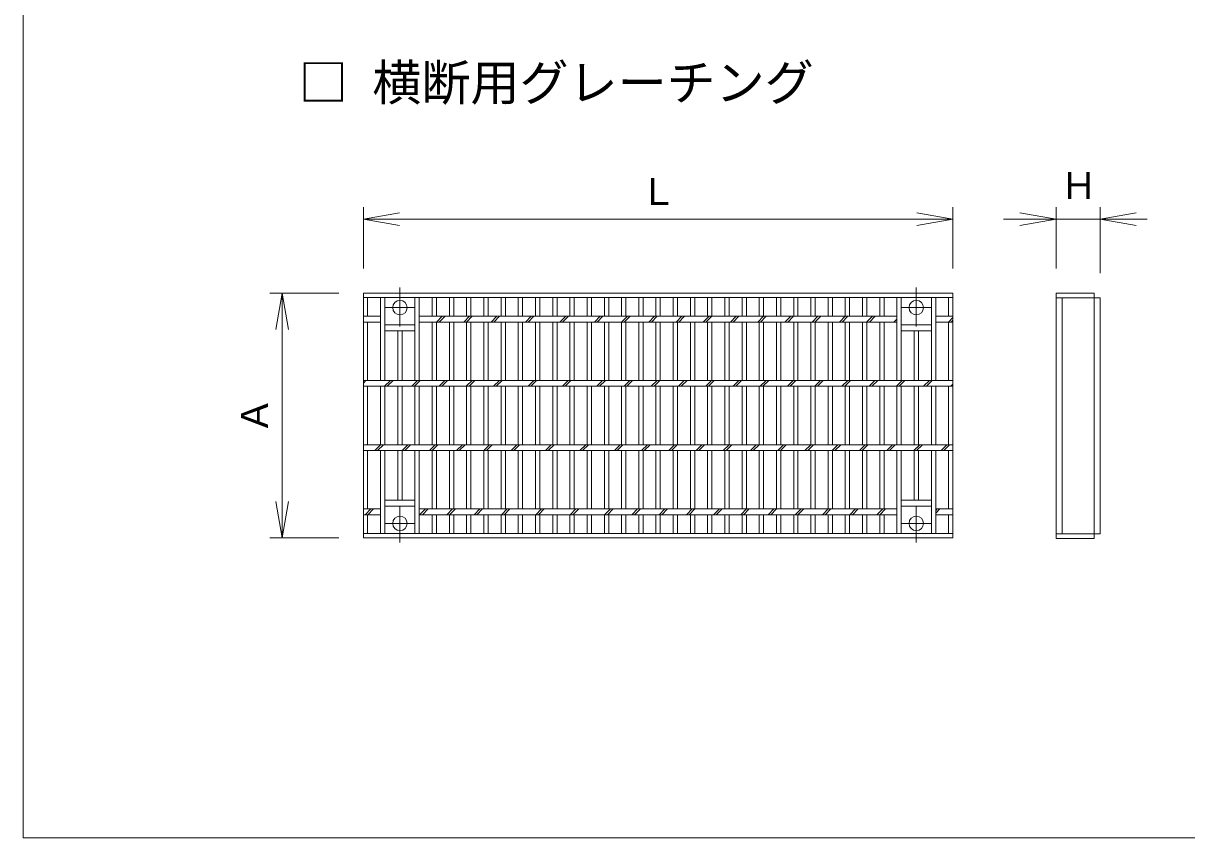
# Model space of a CAD drawing. Units: millimetres on the paper. Extents: x 26 to 677, y 48 to 350.
# Drawn here: x 26.4 to 121.3, y 47.8 to 114.2 of the extents above; entities that cross this region are included whole.
import ezdxf
from ezdxf.enums import TextEntityAlignment as Align

# ---------------------------------------------------------------- set-up
doc = ezdxf.new("R2010")
doc.units = ezdxf.units.MM
doc.layers.add('0_2', color=4, linetype='Continuous', lineweight=18)
doc.styles.add('ＭＳ ゴシック-5.0-0.0', font='')
doc.styles.get('ＭＳ ゴシック-5.0-0.0').set_extended_font_data('ＭＳ ゴシック-5.0-0.0')

msp = doc.modelspace()

# ---------------------------------------------------------------- linework, layer by layer
at = {"layer": '0_2'}
for p, q in [((26.367, 349.802), (26.367, 47.802)), ((54.108, 94.204), (54.108, 99.23)), ((54.108, 98.23), (57.062, 98.751)), ((102.202, 98.23), (99.247, 98.751)), ((102.202, 94.204), (102.202, 99.23)), ((110.628, 98.23), (107.674, 98.751)), ((110.628, 94.204), (110.628, 99.23)), ((114.207, 93.829), (114.207, 99.23)), ((114.207, 98.23), (117.162, 98.751)), ((54.108, 98.23), (57.062, 97.709)), ((54.108, 98.23), (102.202, 98.23)), ((102.202, 98.23), (99.247, 97.709)), ((110.628, 98.23), (106.341, 98.23)), ((110.628, 98.23), (107.674, 97.709)), ((110.628, 98.23), (114.207, 98.23)), ((114.207, 98.23), (118.042, 98.23)), ((114.207, 98.23), (117.162, 97.709)), ((46.484, 92.204), (52.108, 92.204)), ((47.484, 92.204), (46.963, 89.25)), ((47.484, 92.204), (48.005, 89.25)), ((47.484, 92.204), (47.484, 72.254)), ((54.108, 92.204), (54.108, 72.254)), ((54.108, 92.204), (102.202, 92.204)), ((57.093, 89.496), (57.093, 92.669)), ((99.217, 89.496), (99.217, 92.669)), ((102.202, 92.204), (102.202, 72.254)), ((110.628, 72.204), (110.628, 92.204)), ((110.628, 92.204), (113.73, 92.204)), ((113.73, 91.829), (113.73, 92.204)), ((54.108, 91.851), (102.202, 91.851)), ((54.461, 91.851), (54.461, 90.319)), ((55.512, 85.083), (55.512, 91.851)), ((55.865, 85.083), (55.865, 91.851)), ((58.32, 85.083), (58.32, 91.851)), ((58.673, 85.083), (58.673, 91.851)), ((59.724, 91.851), (59.724, 90.319)), ((60.077, 91.851), (60.077, 90.319)), ((61.128, 91.851), (61.128, 90.319)), ((61.481, 91.851), (61.481, 90.319)), ((62.532, 91.851), (62.532, 90.319)), ((62.885, 91.851), (62.885, 90.319)), ((63.936, 91.851), (63.936, 90.319)), ((64.289, 91.851), (64.289, 90.319)), ((65.345, 91.851), (65.345, 90.319)), ((65.699, 91.851), (65.699, 90.319)), ((66.749, 91.851), (66.749, 90.319)), ((67.103, 91.851), (67.103, 90.319)), ((68.153, 91.851), (68.153, 90.319)), ((68.507, 91.851), (68.507, 90.319)), ((69.557, 91.851), (69.557, 90.319)), ((69.911, 91.851), (69.911, 90.319)), ((70.961, 91.851), (70.961, 90.319)), ((71.315, 91.851), (71.315, 90.319)), ((72.365, 91.851), (72.365, 90.319)), ((72.719, 91.851), (72.719, 90.319)), ((73.769, 91.851), (73.769, 90.319)), ((74.123, 91.851), (74.123, 90.319)), ((75.173, 91.851), (75.173, 90.319)), ((75.527, 91.851), (75.527, 90.319)), ((76.577, 91.851), (76.577, 90.319)), ((76.93, 91.851), (76.93, 90.319)), ((77.981, 91.851), (77.981, 90.319)), ((78.334, 91.851), (78.334, 90.319)), ((79.385, 91.851), (79.385, 90.319)), ((79.738, 91.851), (79.738, 90.319)), ((80.789, 91.851), (80.789, 90.319)), ((81.142, 91.851), (81.142, 90.319)), ((82.193, 91.851), (82.193, 90.319)), ((82.546, 91.851), (82.546, 90.319)), ((83.597, 91.851), (83.597, 90.319)), ((83.95, 91.851), (83.95, 90.319)), ((85.001, 91.851), (85.001, 90.319)), ((85.354, 91.851), (85.354, 90.319)), ((86.405, 91.851), (86.405, 90.319)), ((86.758, 91.851), (86.758, 90.319)), ((87.809, 91.851), (87.809, 90.319)), ((88.162, 91.851), (88.162, 90.319)), ((89.213, 91.851), (89.213, 90.319)), ((89.566, 91.851), (89.566, 90.319)), ((90.617, 91.851), (90.617, 90.319)), ((90.97, 91.851), (90.97, 90.319)), ((92.021, 91.851), (92.021, 90.319)), ((92.374, 91.851), (92.374, 90.319)), ((93.425, 91.851), (93.425, 90.319)), ((93.778, 91.851), (93.778, 90.319)), ((94.828, 91.851), (94.828, 90.319)), ((95.182, 91.851), (95.182, 90.319)), ((96.232, 91.851), (96.232, 90.319)), ((96.586, 91.851), (96.586, 90.319)), ((97.636, 85.083), (97.636, 91.851)), ((97.99, 85.083), (97.99, 91.851)), ((100.444, 85.083), (100.444, 91.851)), ((100.798, 85.083), (100.798, 91.851)), ((101.848, 91.851), (101.848, 90.319)), ((113.73, 91.829), (110.628, 91.829)), ((111.106, 72.579), (111.106, 91.829)), ((114.207, 91.829), (113.73, 91.829)), ((113.73, 72.579), (113.73, 91.829)), ((114.207, 72.579), (114.207, 91.829)), ((54.108, 90.319), (55.512, 90.319)), ((55.865, 91.026), (58.32, 91.026)), ((58.673, 90.319), (97.636, 90.319)), ((60.55, 90.319), (60.079, 89.848)), ((60.773, 90.319), (60.301, 89.848)), ((62.772, 90.319), (62.301, 89.848)), ((62.994, 90.319), (62.523, 89.848)), ((64.999, 90.319), (64.528, 89.848)), ((65.221, 90.319), (64.75, 89.848)), ((67.807, 90.319), (67.336, 89.848)), ((68.029, 90.319), (67.558, 89.848)), ((70.615, 90.319), (70.144, 89.848)), ((70.837, 90.319), (70.366, 89.848)), ((73.423, 90.319), (72.952, 89.848)), ((73.645, 90.319), (73.174, 89.848)), ((75.645, 90.319), (75.173, 89.848)), ((75.867, 90.319), (75.395, 89.848)), ((77.866, 90.319), (77.395, 89.848)), ((78.088, 90.319), (77.617, 89.848)), ((80.088, 90.319), (79.616, 89.848)), ((80.31, 90.319), (79.838, 89.848)), ((82.309, 90.319), (81.838, 89.848)), ((82.531, 90.319), (82.06, 89.848)), ((84.531, 90.319), (84.059, 89.848)), ((84.753, 90.319), (84.282, 89.848)), ((86.752, 90.319), (86.281, 89.848)), ((86.974, 90.319), (86.503, 89.848)), ((88.974, 90.319), (88.502, 89.848)), ((89.196, 90.319), (88.725, 89.848)), ((91.195, 90.319), (90.724, 89.848)), ((91.417, 90.319), (90.946, 89.848)), ((93.417, 90.319), (92.946, 89.848)), ((93.639, 90.319), (93.168, 89.848)), ((95.638, 90.319), (95.167, 89.848)), ((95.86, 90.319), (95.389, 89.848)), ((100.444, 91.026), (97.99, 91.026)), ((100.798, 90.319), (102.202, 90.319)), ((102.202, 90.218), (101.832, 89.848)), ((54.108, 89.848), (55.512, 89.848)), ((54.461, 89.848), (54.461, 85.083)), ((55.862, 89.851), (55.858, 89.848)), ((58.32, 89.614), (55.865, 89.614)), ((58.673, 89.848), (97.636, 89.848)), ((59.724, 89.848), (59.724, 85.083)), ((60.077, 89.848), (60.077, 85.083)), ((61.128, 89.848), (61.128, 85.083)), ((61.481, 89.848), (61.481, 85.083)), ((62.532, 89.848), (62.532, 85.083)), ((62.885, 89.848), (62.885, 85.083)), ((63.936, 89.848), (63.936, 85.083)), ((64.289, 89.848), (64.289, 85.083)), ((65.345, 89.848), (65.345, 85.083)), ((65.699, 89.848), (65.699, 85.083)), ((66.749, 89.848), (66.749, 85.083)), ((67.103, 89.848), (67.103, 85.083)), ((68.153, 89.848), (68.153, 85.083)), ((68.507, 89.848), (68.507, 85.083)), ((69.557, 89.848), (69.557, 85.083)), ((69.911, 89.848), (69.911, 85.083)), ((70.961, 89.848), (70.961, 85.083)), ((71.315, 89.848), (71.315, 85.083)), ((72.365, 89.848), (72.365, 85.083)), ((72.719, 89.848), (72.719, 85.083)), ((73.769, 89.848), (73.769, 85.083)), ((74.123, 89.848), (74.123, 85.083)), ((75.173, 89.848), (75.173, 85.083)), ((75.527, 89.848), (75.527, 85.083)), ((76.577, 89.848), (76.577, 85.083)), ((76.93, 89.848), (76.93, 85.083)), ((77.981, 89.848), (77.981, 85.083)), ((78.334, 89.848), (78.334, 85.083)), ((79.385, 89.848), (79.385, 85.083)), ((79.738, 89.848), (79.738, 85.083)), ((80.789, 89.848), (80.789, 85.083)), ((81.142, 89.848), (81.142, 85.083)), ((82.193, 89.848), (82.193, 85.083)), ((82.546, 89.848), (82.546, 85.083)), ((83.597, 89.848), (83.597, 85.083)), ((83.95, 89.848), (83.95, 85.083)), ((85.001, 89.848), (85.001, 85.083)), ((85.354, 89.848), (85.354, 85.083)), ((86.405, 89.848), (86.405, 85.083)), ((86.758, 89.848), (86.758, 85.083)), ((87.809, 89.848), (87.809, 85.083)), ((88.162, 89.848), (88.162, 85.083)), ((89.213, 89.848), (89.213, 85.083)), ((89.566, 89.848), (89.566, 85.083)), ((90.617, 89.848), (90.617, 85.083)), ((90.97, 89.848), (90.97, 85.083)), ((92.021, 89.848), (92.021, 85.083)), ((92.374, 89.848), (92.374, 85.083)), ((93.425, 89.848), (93.425, 85.083)), ((93.778, 89.848), (93.778, 85.083)), ((94.828, 89.848), (94.828, 85.083)), ((95.182, 89.848), (95.182, 85.083)), ((96.232, 89.848), (96.232, 85.083)), ((96.586, 89.848), (96.586, 85.083)), ((97.636, 90.096), (97.389, 89.848)), ((97.99, 89.614), (100.444, 89.614)), ((100.798, 89.848), (102.202, 89.848)), ((101.848, 89.848), (101.848, 85.083)), ((102.202, 89.996), (102.054, 89.848)), ((58.32, 89.142), (55.865, 89.142)), ((56.916, 89.142), (56.916, 85.083)), ((57.269, 89.142), (57.269, 85.083)), ((97.99, 89.142), (100.444, 89.142)), ((99.04, 89.142), (99.04, 85.083)), ((99.394, 89.142), (99.394, 85.083)), ((54.314, 85.083), (54.108, 84.877)), ((54.108, 85.083), (102.202, 85.083)), ((54.108, 84.612), (102.202, 84.612)), ((54.461, 84.612), (54.461, 79.847)), ((55.512, 84.612), (55.512, 79.847)), ((56.313, 85.083), (55.842, 84.612)), ((55.865, 84.612), (55.865, 79.847)), ((56.535, 85.083), (56.064, 84.612)), ((56.916, 84.612), (56.916, 79.847)), ((57.269, 84.612), (57.269, 79.847)), ((58.534, 85.083), (58.063, 84.612)), ((58.757, 85.083), (58.285, 84.612)), ((58.32, 84.612), (58.32, 79.847)), ((58.673, 84.612), (58.673, 79.847)), ((59.724, 84.612), (59.724, 79.847)), ((60.077, 84.612), (60.077, 79.847)), ((60.756, 85.083), (60.285, 84.612)), ((60.978, 85.083), (60.507, 84.612)), ((61.128, 84.612), (61.128, 79.847)), ((61.481, 84.612), (61.481, 79.847)), ((62.978, 85.083), (62.506, 84.612)), ((62.532, 84.612), (62.532, 79.847)), ((63.2, 85.083), (62.728, 84.612)), ((62.885, 84.612), (62.885, 79.847)), ((63.936, 84.612), (63.936, 79.847)), ((64.289, 84.612), (64.289, 79.847)), ((65.205, 85.083), (64.734, 84.612)), ((65.427, 85.083), (64.956, 84.612)), ((65.345, 84.612), (65.345, 79.847)), ((65.699, 84.612), (65.699, 79.847)), ((66.749, 84.612), (66.749, 79.847)), ((67.103, 84.612), (67.103, 79.847)), ((68.013, 85.083), (67.541, 84.612)), ((68.235, 85.083), (67.764, 84.612)), ((68.153, 84.612), (68.153, 79.847)), ((68.507, 84.612), (68.507, 79.847)), ((69.557, 84.612), (69.557, 79.847)), ((69.911, 84.612), (69.911, 79.847)), ((70.821, 85.083), (70.349, 84.612)), ((71.043, 85.083), (70.572, 84.612)), ((70.961, 84.612), (70.961, 79.847)), ((71.315, 84.612), (71.315, 79.847)), ((72.365, 84.612), (72.365, 79.847)), ((72.719, 84.612), (72.719, 79.847)), ((73.629, 85.083), (73.157, 84.612)), ((73.851, 85.083), (73.379, 84.612)), ((73.769, 84.612), (73.769, 79.847)), ((74.123, 84.612), (74.123, 79.847)), ((75.173, 84.612), (75.173, 79.847)), ((75.85, 85.083), (75.379, 84.612)), ((75.527, 84.612), (75.527, 79.847)), ((76.072, 85.083), (75.601, 84.612)), ((76.577, 84.612), (76.577, 79.847)), ((76.93, 84.612), (76.93, 79.847)), ((78.072, 85.083), (77.6, 84.612)), ((78.294, 85.083), (77.823, 84.612)), ((77.981, 84.612), (77.981, 79.847)), ((78.334, 84.612), (78.334, 79.847)), ((79.385, 84.612), (79.385, 79.847)), ((79.738, 84.612), (79.738, 79.847)), ((80.293, 85.083), (79.822, 84.612)), ((80.515, 85.083), (80.044, 84.612)), ((80.789, 84.612), (80.789, 79.847)), ((81.142, 84.612), (81.142, 79.847)), ((82.515, 85.083), (82.043, 84.612)), ((82.193, 84.612), (82.193, 79.847)), ((82.737, 85.083), (82.266, 84.612)), ((82.546, 84.612), (82.546, 79.847)), ((83.597, 84.612), (83.597, 79.847)), ((83.95, 84.612), (83.95, 79.847)), ((84.736, 85.083), (84.265, 84.612)), ((84.958, 85.083), (84.487, 84.612)), ((85.001, 84.612), (85.001, 79.847)), ((85.354, 84.612), (85.354, 79.847)), ((86.405, 84.612), (86.405, 79.847)), ((86.958, 85.083), (86.487, 84.612)), ((87.18, 85.083), (86.709, 84.612)), ((86.758, 84.612), (86.758, 79.847)), ((87.809, 84.612), (87.809, 79.847)), ((88.162, 84.612), (88.162, 79.847)), ((89.179, 85.083), (88.708, 84.612)), ((89.401, 85.083), (88.93, 84.612)), ((89.213, 84.612), (89.213, 79.847)), ((89.566, 84.612), (89.566, 79.847)), ((90.617, 84.612), (90.617, 79.847)), ((91.401, 85.083), (90.93, 84.612)), ((90.97, 84.612), (90.97, 79.847)), ((91.623, 85.083), (91.152, 84.612)), ((92.021, 84.612), (92.021, 79.847)), ((92.374, 84.612), (92.374, 79.847)), ((93.622, 85.083), (93.151, 84.612)), ((93.845, 85.083), (93.373, 84.612)), ((93.425, 84.612), (93.425, 79.847)), ((93.778, 84.612), (93.778, 79.847)), ((94.828, 84.612), (94.828, 79.847)), ((95.182, 84.612), (95.182, 79.847)), ((95.844, 85.083), (95.373, 84.612)), ((96.066, 85.083), (95.595, 84.612)), ((96.232, 84.612), (96.232, 79.847)), ((96.586, 84.612), (96.586, 79.847)), ((98.065, 85.083), (97.594, 84.612)), ((97.636, 84.612), (97.636, 79.847)), ((98.288, 85.083), (97.816, 84.612)), ((97.99, 84.612), (97.99, 79.847)), ((99.04, 84.612), (99.04, 79.847)), ((99.04, 84.612), (99.04, 79.847)), ((99.394, 84.612), (99.394, 79.847)), ((100.287, 85.083), (99.816, 84.612)), ((100.509, 85.083), (100.038, 84.612)), ((100.444, 84.612), (100.444, 79.847)), ((100.798, 84.612), (100.798, 79.847)), ((101.848, 84.612), (101.848, 79.847)), ((102.202, 84.776), (102.037, 84.612)), ((54.108, 79.847), (102.202, 79.847)), ((55.52, 79.847), (55.049, 79.375)), ((55.742, 79.847), (55.271, 79.375)), ((57.741, 79.847), (57.27, 79.375)), ((57.964, 79.847), (57.492, 79.375)), ((59.963, 79.847), (59.492, 79.375)), ((60.185, 79.847), (59.714, 79.375)), ((62.184, 79.847), (61.713, 79.375)), ((62.407, 79.847), (61.935, 79.375)), ((64.406, 79.847), (63.935, 79.375)), ((64.628, 79.847), (64.157, 79.375)), ((66.633, 79.847), (66.162, 79.375)), ((66.855, 79.847), (66.384, 79.375)), ((69.441, 79.847), (68.97, 79.375)), ((69.663, 79.847), (69.192, 79.375)), ((72.249, 79.847), (71.778, 79.375)), ((72.471, 79.847), (72, 79.375)), ((75.057, 79.847), (74.586, 79.375)), ((75.279, 79.847), (74.808, 79.375)), ((77.278, 79.847), (76.807, 79.375)), ((77.501, 79.847), (77.029, 79.375)), ((79.5, 79.847), (79.029, 79.375)), ((79.722, 79.847), (79.251, 79.375)), ((81.722, 79.847), (81.25, 79.375)), ((81.944, 79.847), (81.472, 79.375)), ((83.943, 79.847), (83.472, 79.375)), ((84.165, 79.847), (83.694, 79.375)), ((86.165, 79.847), (85.693, 79.375)), ((86.387, 79.847), (85.916, 79.375)), ((88.386, 79.847), (87.915, 79.375)), ((88.608, 79.847), (88.137, 79.375)), ((90.608, 79.847), (90.136, 79.375)), ((90.83, 79.847), (90.359, 79.375)), ((92.829, 79.847), (92.358, 79.375)), ((93.051, 79.847), (92.58, 79.375)), ((95.051, 79.847), (94.58, 79.375)), ((95.273, 79.847), (94.802, 79.375)), ((97.272, 79.847), (96.801, 79.375)), ((97.494, 79.847), (97.023, 79.375)), ((99.494, 79.847), (99.023, 79.375)), ((99.716, 79.847), (99.245, 79.375)), ((101.715, 79.847), (101.244, 79.375)), ((101.938, 79.847), (101.466, 79.375)), ((54.108, 79.375), (102.202, 79.375)), ((54.461, 79.375), (54.461, 74.61)), ((55.512, 72.608), (55.512, 79.375)), ((55.865, 72.608), (55.865, 79.375)), ((56.916, 79.375), (56.916, 75.316)), ((57.269, 79.375), (57.269, 75.316)), ((58.32, 72.608), (58.32, 79.375)), ((58.673, 72.608), (58.673, 79.375)), ((59.724, 79.375), (59.724, 74.61)), ((60.077, 79.375), (60.077, 74.61)), ((61.128, 79.375), (61.128, 74.61)), ((61.481, 79.375), (61.481, 74.61)), ((62.532, 79.375), (62.532, 74.61)), ((62.885, 79.375), (62.885, 74.61)), ((63.936, 79.375), (63.936, 74.61)), ((64.289, 79.375), (64.289, 74.61)), ((65.345, 79.375), (65.345, 74.61)), ((65.699, 79.375), (65.699, 74.61)), ((66.749, 79.375), (66.749, 74.61)), ((67.103, 79.375), (67.103, 74.61)), ((68.153, 79.375), (68.153, 74.61)), ((68.507, 79.375), (68.507, 74.61)), ((69.557, 79.375), (69.557, 74.61)), ((69.911, 79.375), (69.911, 74.61)), ((70.961, 79.375), (70.961, 74.61)), ((71.315, 79.375), (71.315, 74.61)), ((72.365, 79.375), (72.365, 74.61)), ((72.719, 79.375), (72.719, 74.61)), ((73.769, 79.375), (73.769, 74.61)), ((74.123, 79.375), (74.123, 74.61)), ((75.173, 79.375), (75.173, 74.61)), ((75.527, 79.375), (75.527, 74.61)), ((76.577, 79.375), (76.577, 74.61)), ((76.93, 79.375), (76.93, 74.61)), ((77.981, 79.375), (77.981, 74.61)), ((78.334, 79.375), (78.334, 74.61)), ((79.385, 79.375), (79.385, 74.61)), ((79.738, 79.375), (79.738, 74.61)), ((80.789, 79.375), (80.789, 74.61)), ((81.142, 79.375), (81.142, 74.61)), ((82.193, 79.375), (82.193, 74.61)), ((82.546, 79.375), (82.546, 74.61)), ((83.597, 79.375), (83.597, 74.61)), ((83.95, 79.375), (83.95, 74.61)), ((85.001, 79.375), (85.001, 74.61)), ((85.354, 79.375), (85.354, 74.61)), ((86.405, 79.375), (86.405, 74.61)), ((86.758, 79.375), (86.758, 74.61)), ((87.809, 79.375), (87.809, 74.61)), ((88.162, 79.375), (88.162, 74.61)), ((89.213, 79.375), (89.213, 74.61)), ((89.566, 79.375), (89.566, 74.61)), ((90.617, 79.375), (90.617, 74.61)), ((90.97, 79.375), (90.97, 74.61)), ((92.021, 79.375), (92.021, 74.61)), ((92.374, 79.375), (92.374, 74.61)), ((93.425, 79.375), (93.425, 74.61)), ((93.778, 79.375), (93.778, 74.61)), ((94.828, 79.375), (94.828, 74.61)), ((95.182, 79.375), (95.182, 74.61)), ((96.232, 79.375), (96.232, 74.61)), ((96.586, 79.375), (96.586, 74.61)), ((97.636, 72.608), (97.636, 79.375)), ((97.99, 72.608), (97.99, 79.375)), ((99.04, 79.375), (99.04, 75.316)), ((99.394, 79.375), (99.394, 75.316)), ((100.444, 72.608), (100.444, 79.375)), ((100.798, 72.608), (100.798, 79.375)), ((101.848, 79.375), (101.848, 74.61)), ((47.484, 72.254), (46.963, 75.209)), ((47.484, 72.254), (48.005, 75.209)), ((58.32, 75.316), (55.865, 75.316)), ((97.99, 75.316), (100.444, 75.316)), ((54.108, 74.61), (55.512, 74.61)), ((54.108, 74.139), (55.512, 74.139)), ((54.727, 74.61), (54.255, 74.139)), ((54.461, 74.139), (54.461, 72.608)), ((54.949, 74.61), (54.478, 74.139)), ((58.32, 74.844), (55.865, 74.844)), ((57.093, 74.776), (57.093, 71.873)), ((58.673, 74.61), (97.636, 74.61)), ((58.673, 74.139), (97.636, 74.139)), ((59.17, 74.61), (58.698, 74.139)), ((59.392, 74.61), (58.921, 74.139)), ((59.724, 74.139), (59.724, 72.608)), ((60.077, 74.139), (60.077, 72.608)), ((61.391, 74.61), (60.92, 74.139)), ((61.128, 74.139), (61.128, 72.608)), ((61.613, 74.61), (61.142, 74.139)), ((61.481, 74.139), (61.481, 72.608)), ((62.532, 74.139), (62.532, 72.608)), ((62.885, 74.139), (62.885, 72.608)), ((63.613, 74.61), (63.142, 74.139)), ((63.835, 74.61), (63.364, 74.139)), ((63.936, 74.139), (63.936, 72.608)), ((64.289, 74.139), (64.289, 72.608)), ((65.345, 74.139), (65.345, 72.608)), ((65.84, 74.61), (65.369, 74.139)), ((66.062, 74.61), (65.591, 74.139)), ((65.699, 74.139), (65.699, 72.608)), ((66.749, 74.139), (66.749, 72.608)), ((67.103, 74.139), (67.103, 72.608)), ((68.153, 74.139), (68.153, 72.608)), ((68.648, 74.61), (68.177, 74.139)), ((68.87, 74.61), (68.399, 74.139)), ((68.507, 74.139), (68.507, 72.608)), ((69.557, 74.139), (69.557, 72.608)), ((69.911, 74.139), (69.911, 72.608)), ((70.961, 74.139), (70.961, 72.608)), ((71.456, 74.61), (70.985, 74.139)), ((71.678, 74.61), (71.207, 74.139)), ((71.315, 74.139), (71.315, 72.608)), ((72.365, 74.139), (72.365, 72.608)), ((72.719, 74.139), (72.719, 72.608)), ((73.769, 74.139), (73.769, 72.608)), ((74.264, 74.61), (73.793, 74.139)), ((74.486, 74.61), (74.015, 74.139)), ((74.123, 74.139), (74.123, 72.608)), ((75.173, 74.139), (75.173, 72.608)), ((75.527, 74.139), (75.527, 72.608)), ((76.485, 74.61), (76.014, 74.139)), ((76.708, 74.61), (76.236, 74.139)), ((76.577, 74.139), (76.577, 72.608)), ((76.93, 74.139), (76.93, 72.608)), ((77.981, 74.139), (77.981, 72.608)), ((78.707, 74.61), (78.236, 74.139)), ((78.334, 74.139), (78.334, 72.608)), ((78.929, 74.61), (78.458, 74.139)), ((79.385, 74.139), (79.385, 72.608)), ((79.738, 74.139), (79.738, 72.608)), ((80.928, 74.61), (80.457, 74.139)), ((81.151, 74.61), (80.679, 74.139)), ((80.789, 74.139), (80.789, 72.608)), ((81.142, 74.139), (81.142, 72.608)), ((82.193, 74.139), (82.193, 72.608)), ((82.546, 74.139), (82.546, 72.608)), ((83.15, 74.61), (82.679, 74.139)), ((83.372, 74.61), (82.901, 74.139)), ((83.597, 74.139), (83.597, 72.608)), ((83.95, 74.139), (83.95, 72.608)), ((85.371, 74.61), (84.9, 74.139)), ((85.001, 74.139), (85.001, 72.608)), ((85.594, 74.61), (85.122, 74.139)), ((85.354, 74.139), (85.354, 72.608)), ((86.405, 74.139), (86.405, 72.608)), ((86.758, 74.139), (86.758, 72.608)), ((87.593, 74.61), (87.122, 74.139)), ((87.815, 74.61), (87.344, 74.139)), ((87.809, 74.139), (87.809, 72.608)), ((88.162, 74.139), (88.162, 72.608)), ((89.213, 74.139), (89.213, 72.608)), ((89.815, 74.61), (89.343, 74.139)), ((90.037, 74.61), (89.565, 74.139)), ((89.566, 74.139), (89.566, 72.608)), ((90.617, 74.139), (90.617, 72.608)), ((90.97, 74.139), (90.97, 72.608)), ((92.036, 74.61), (91.565, 74.139)), ((92.258, 74.61), (91.787, 74.139)), ((92.021, 74.139), (92.021, 72.608)), ((92.374, 74.139), (92.374, 72.608)), ((93.425, 74.139), (93.425, 72.608)), ((93.778, 74.139), (93.778, 72.608)), ((94.258, 74.61), (93.786, 74.139)), ((94.48, 74.61), (94.009, 74.139)), ((94.828, 74.139), (94.828, 72.608)), ((95.182, 74.139), (95.182, 72.608)), ((96.479, 74.61), (96.008, 74.139)), ((96.701, 74.61), (96.23, 74.139)), ((96.232, 74.139), (96.232, 72.608)), ((96.586, 74.139), (96.586, 72.608)), ((97.99, 74.844), (100.444, 74.844)), ((99.217, 74.776), (99.217, 71.873)), ((101.144, 74.61), (100.798, 74.264)), ((100.922, 74.61), (100.798, 74.486)), ((100.798, 74.61), (102.202, 74.61)), ((100.798, 74.139), (102.202, 74.139)), ((101.848, 74.139), (101.848, 72.608)), ((55.865, 73.432), (58.32, 73.432)), ((100.444, 73.432), (97.99, 73.432)), ((46.484, 72.254), (52.108, 72.254)), ((54.108, 72.608), (102.202, 72.608)), ((54.108, 72.254), (102.202, 72.254)), ((113.73, 72.579), (110.628, 72.579)), ((110.628, 72.204), (113.73, 72.204)), ((114.207, 72.579), (113.73, 72.579)), ((113.73, 72.204), (113.73, 72.579)), ((235.367, 47.802), (26.367, 47.802))]:
    msp.add_line(p, q, dxfattribs=at)
for centre in [(57.093, 91.026), (99.217, 91.026), (57.093, 73.432), (99.217, 73.432)]:
    msp.add_circle(centre, 0.589, dxfattribs=at)

# ---------------------------------------------------------------- texts
at = {"layer": '0_2', "color": 7, "style": 'ＭＳ ゴシック-5.0-0.0'}
for s, height, p in [('□ 横断用グレーチング', 2.933, (48.847, 107.032)), ('Ｌ', 2.199, (76.655, 98.73)), ('Ｈ', 2.199, (110.972, 99.23))]:
    msp.add_text(s, height=height, dxfattribs=at).set_placement(p, align=Align.BOTTOM_LEFT)
msp.add_text('Ａ', height=2.199, rotation=90, dxfattribs=at).set_placement((46.984, 80.729), align=Align.BOTTOM_LEFT)

doc.saveas('drawing.dxf')
